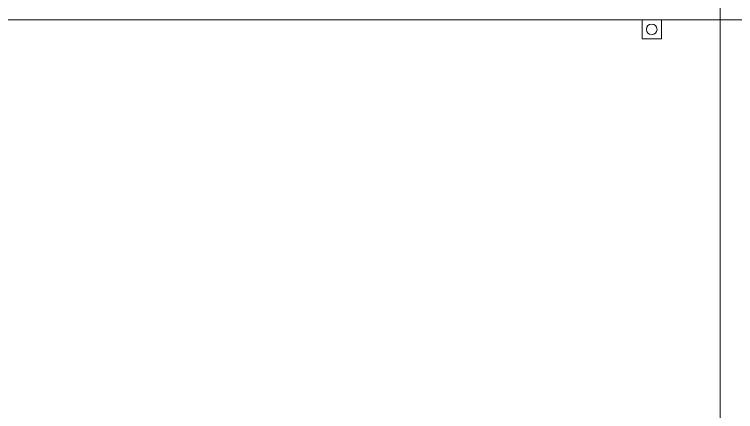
# Model space of a CAD drawing. Header units: millimetres. Extents: x 4003075 to 5615882, y 1445368 to 2591247.
# Drawn here: x 5403961 to 5410721, y 2454097 to 2457818 of the extents above; entities that cross this region are included whole.
import ezdxf

# ---------------------------------------------------------------- set-up
doc = ezdxf.new("R2010")
doc.units = ezdxf.units.MM
for name, color, linetype, lineweight in [('XR-평면도$0$A-CNTL', 9, 'Continuous', 15), ('XR-평면도$0$A-ELEV-LIN3', 9, 'Continuous', 18), ('XR-평면도$0$A-XXXX-HID', 9, 'Continuous', 18)]:
    doc.layers.add(name, color=color, linetype=linetype, lineweight=lineweight)

# ---------------------------------------------------------------- blocks, each defined once
blk = doc.blocks.new('XR-평면도$0$중심선(210216)')
at = {"layer": 'XR-평면도$0$A-CNTL', "ltscale": 300}
blk.add_lwpolyline([(88000, 206000), (88000, -10000)], dxfattribs=at)
blk = doc.blocks.new('XR-평면도$0$b1')
at = {"layer": 'XR-평면도$0$A-XXXX-HID'}
blk.add_lwpolyline([(0, 180), (180, 180), (180, 0), (0, 0), (0, 180)], dxfattribs=at)
blk.add_circle((90, 90), 50, dxfattribs=at)
blk = doc.blocks.new('XR-평면도$0$스크린+범퍼_기준층(도크레밸러)')
at = {"xscale": -0.9999999999999998, "rotation": 270}
blk.add_blockref('XR-평면도$0$b1', (600, -10450), dxfattribs=at)

msp = doc.modelspace()

# ---------------------------------------------------------------- linework, layer by layer
at = {"layer": 'XR-평면도$0$A-ELEV-LIN3'}
msp.add_lwpolyline([(5363075, 2444467.6), (5364675, 2444467.6), (5364675, 2445367.6), (5376925, 2445367.6), (5376925, 2444767.6), (5378225, 2444767.6), (5378225, 2446467.6), (5377125, 2446467.6), (5377125, 2457767.6), (5433025, 2457767.6), (5433025, 2446467.6), (5431925, 2446467.6), (5431925, 2444767.6), (5433225, 2444767.6), (5433225, 2445367.6), (5442925, 2445367.6), (5442925, 2444767.6), (5444225, 2444767.6), (5444225, 2446467.6), (5443125, 2446467.6), (5443125, 2457767.6), (5483575, 2457767.6)], dxfattribs=at)
msp.add_lwpolyline([(5363075, 2444467.6), (5364675, 2444467.6), (5364675, 2445367.6), (5376925, 2445367.6), (5376925, 2444767.6), (5378225, 2444767.6), (5378225, 2446467.6), (5377125, 2446467.6), (5377125, 2457767.6), (5433025, 2457767.6), (5433025, 2446467.6), (5431925, 2446467.6), (5431925, 2444767.6), (5433225, 2444767.6), (5433225, 2445367.6), (5442925, 2445367.6), (5442925, 2444767.6), (5444225, 2444767.6), (5444225, 2446467.6), (5443125, 2446467.6), (5443125, 2457767.6), (5483575, 2457767.6)], dxfattribs=at)
msp.add_lwpolyline([(5363075, 2444467.6), (5364675, 2444467.6), (5364675, 2445367.6), (5376925, 2445367.6), (5376925, 2444767.6), (5378225, 2444767.6), (5378225, 2446467.6), (5377125, 2446467.6), (5377125, 2457767.6), (5433025, 2457767.6), (5433025, 2446467.6), (5431925, 2446467.6), (5431925, 2444767.6), (5433225, 2444767.6), (5433225, 2445367.6), (5442925, 2445367.6), (5442925, 2444767.6), (5444225, 2444767.6), (5444225, 2446467.6), (5443125, 2446467.6), (5443125, 2457767.6), (5483575, 2457767.6)], dxfattribs=at)

# ---------------------------------------------------------------- block references
at = {"xscale": -1, "rotation": 90}
msp.add_blockref('XR-평면도$0$스크린+범퍼_기준층(도크레밸러)', (5399575, 2458367.6), dxfattribs=at)
msp.add_blockref('XR-평면도$0$스크린+범퍼_기준층(도크레밸러)', (5399575, 2458367.6), dxfattribs=at)
msp.add_blockref('XR-평면도$0$스크린+범퍼_기준층(도크레밸러)', (5399575, 2458367.6), dxfattribs=at)
at = {"layer": 'XR-평면도$0$A-CNTL'}
msp.add_blockref('XR-평면도$0$중심선(210216)', (5322575, 2339367.6), dxfattribs=at)

doc.saveas('drawing.dxf')
